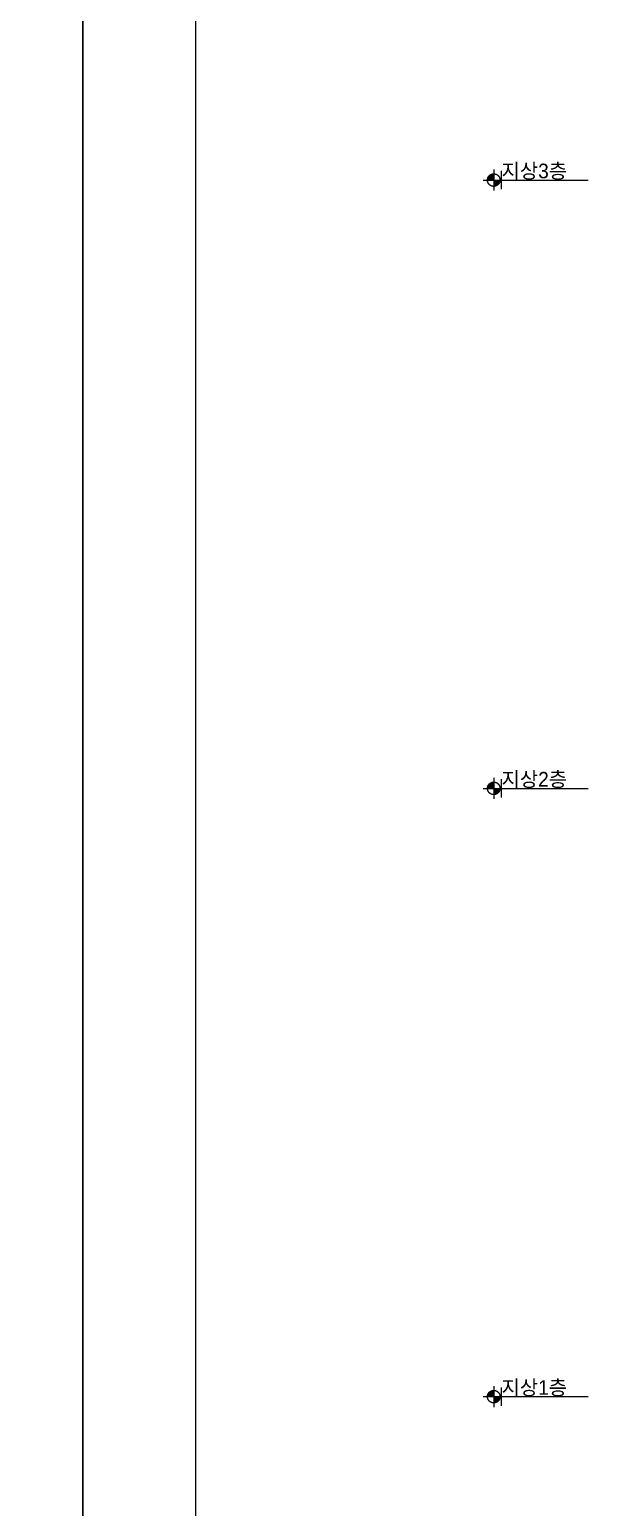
# Model space of a CAD drawing. Header units: millimetres. Extents: x 11948722 to 13111668, y -10771712 to -10232988.
# Drawn here: x 12626389 to 12635709, y -10493525 to -10469229 of the extents above; entities that cross this region are included whole.
import ezdxf
from ezdxf.enums import TextEntityAlignment as Align

# ---------------------------------------------------------------- set-up
doc = ezdxf.new("R2010")
doc.units = ezdxf.units.MM
doc.header["$LTSCALE"] = 150
doc.header["$MEASUREMENT"] = 0
doc.linetypes.add('Xref-계단단면도$0$CEN', pattern=[62, 60, -1, 0, -1])
doc.layers.get('Defpoints').update_dxf_attribs({"color": 117, "linetype": 'CONTINUOUS'})
for name, color, linetype in [('Xref-계단단면도$0$A-TXT-3.0', 3, 'CONTINUOUS'), ('Xref-계단단면도$0$SYM', 7, 'CONTINUOUS'), ('Xref-계단단면도$0$SYM-1', 7, 'CONTINUOUS')]:
    doc.layers.add(name, color=color, linetype=linetype)
doc.styles.add('Xref-계단단면도$0$돋움', font='')
doc.styles.get('Xref-계단단면도$0$돋움').set_extended_font_data('Dotum')

msp = doc.modelspace()

# ---------------------------------------------------------------- hatches: boundary and pattern name
at = {"layer": 'Xref-계단단면도$0$SYM', "linetype": 'Xref-계단단면도$0$CEN'}
h = msp.add_hatch(color=7, dxfattribs=at)
h.paths.add_polyline_path([(12634123.9, -10471703.5), (12634020.7, -10471703.5), (12634020.7, -10471806.7, 0.4142136)])
h.paths.add_polyline_path([(12634020.7, -10471600.3, 0.4142136), (12633917.5, -10471703.5), (12634020.7, -10471703.5)])
h = msp.add_hatch(color=7, dxfattribs=at)
h.paths.add_polyline_path([(12634123.9, -10481703.5), (12634020.7, -10481703.5), (12634020.7, -10481806.7, 0.4142136)])
h.paths.add_polyline_path([(12634020.7, -10481600.3, 0.4142136), (12633917.5, -10481703.5), (12634020.7, -10481703.5)])
h = msp.add_hatch(color=7, dxfattribs=at)
h.paths.add_polyline_path([(12634123.9, -10491703.5), (12634020.7, -10491703.5), (12634020.7, -10491806.7, 0.4142136)])
h.paths.add_polyline_path([(12634020.7, -10491600.3, 0.4142136), (12633917.5, -10491703.5), (12634020.7, -10491703.5)])

# ---------------------------------------------------------------- linework, layer by layer
at = {"layer": 'Defpoints'}
for p, q in [((12634148.6, -10471853.5), (12634148.6, -10471553.5)), ((12634148.6, -10471853.5), (12634148.6, -10471553.5)), ((12634148.6, -10481853.5), (12634148.6, -10481553.5)), ((12634148.6, -10481853.5), (12634148.6, -10481553.5)), ((12634148.6, -10481853.5), (12634148.6, -10481553.5)), ((12634148.6, -10491853.5), (12634148.6, -10491553.5)), ((12634148.6, -10491853.5), (12634148.6, -10491553.5)), ((12634148.6, -10491853.5), (12634148.6, -10491553.5))]:
    msp.add_line(p, q, dxfattribs=at)
at = {"layer": 'Defpoints', "ltscale": 1200}
for points in [[(12582712.7, -10452136.3), (12627262.7, -10452136.3), (12627262.7, -10515136.3), (12582712.7, -10515136.3)], [(12627262.7, -10452136.3), (12671812.7, -10452136.3), (12671812.7, -10515136.3), (12627262.7, -10515136.3)], [(12629115.7, -10508461.3), (12670065.7, -10508461.3), (12670065.7, -10453936.3), (12629115.7, -10453936.3)]]:
    msp.add_lwpolyline(points, close=True, dxfattribs=at)
at = {"layer": 'Xref-계단단면도$0$SYM', "color": 7, "linetype": 'Xref-계단단면도$0$CEN'}
for p, q in [((12634020.7, -10471531.5), (12634020.7, -10471875.6)), ((12633848.6, -10471703.5), (12634192.7, -10471703.5)), ((12633848.6, -10481703.5), (12634192.7, -10481703.5)), ((12634020.7, -10481531.5), (12634020.7, -10481875.6)), ((12633848.6, -10491703.5), (12634192.7, -10491703.5)), ((12634020.7, -10491531.5), (12634020.7, -10491875.6))]:
    msp.add_line(p, q, dxfattribs=at)
for centre in [(12634020.7, -10471703.5), (12634020.7, -10481703.5), (12634020.7, -10491703.5)]:
    msp.add_circle(centre, 103.2, dxfattribs=at)
at = {"layer": 'Xref-계단단면도$0$SYM-1', "color": 7}
for p, q in [((12633848.6, -10471703.5), (12635570.5, -10471703.5)), ((12633848.6, -10481703.5), (12635570.5, -10481703.5)), ((12633848.6, -10491703.5), (12635570.5, -10491703.5))]:
    msp.add_line(p, q, dxfattribs=at)

# ---------------------------------------------------------------- texts
at = {"layer": 'Xref-계단단면도$0$A-TXT-3.0', "style": 'Xref-계단단면도$0$돋움'}
for s, p in [('지상3층', (12634148.6, -10471553.5)), ('지상2층', (12634148.6, -10481553.5)), ('지상1층', (12634148.6, -10491553.5))]:
    msp.add_text(s, height=240, dxfattribs=at).set_placement(p, align=Align.MIDDLE_LEFT)

doc.saveas('drawing.dxf')
